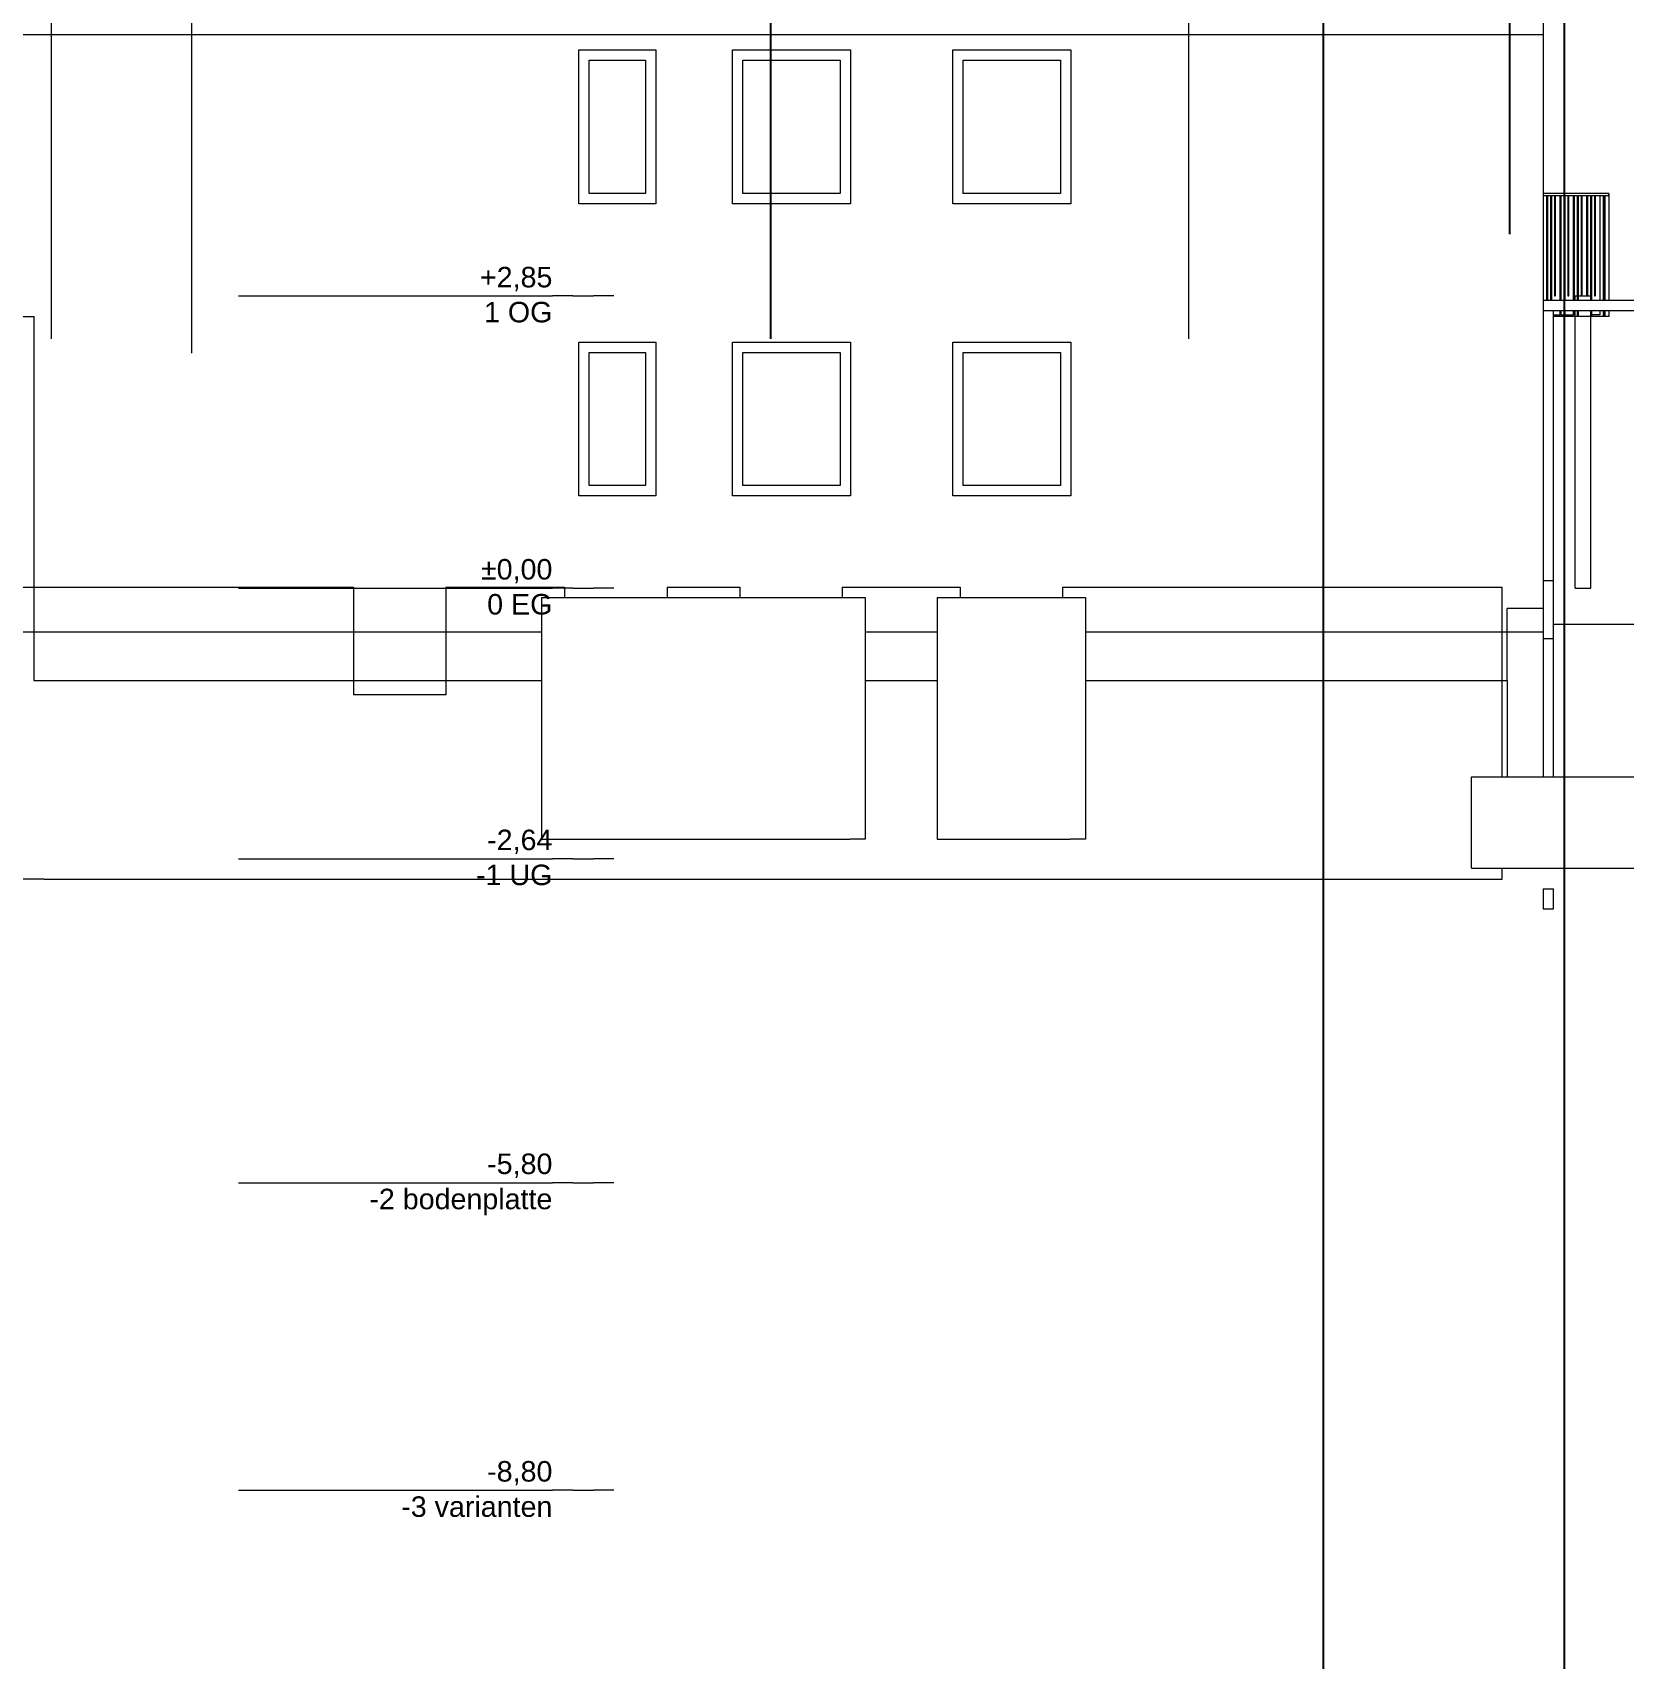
# Model space of a CAD drawing. Header units: metres. Extents: x -223175 to -223082, y -66 to 73.
# Drawn here: x -223166.68 to -223151.14, y -10.45 to 5.42 of the extents above; entities that cross this region are included whole.
import ezdxf

# ---------------------------------------------------------------- set-up
doc = ezdxf.new("R2010")
doc.units = ezdxf.units.M
doc.header["$MEASUREMENT"] = 0
doc.layers.add('0_Stift_Nr__1', color=1, linetype='Continuous', lineweight=0)
for name, color, linetype in [('ARCHICAD Fenstern', 7, 'Continuous'), ('cs-abbruch wand.cs', 7, 'Continuous'), ('cs-aussenanlagen.cs', 7, 'Continuous'), ('cs-balkone-terrassen.cs', 7, 'Continuous'), ('cs-bestand wand.cs', 7, 'Continuous'), ('cs-neu daemmung.cs', 7, 'Continuous'), ('cs-neubau.cs', 7, 'Continuous'), ('cs-wand tr.cs', 7, 'Continuous')]:
    doc.layers.add(name, color=color, linetype=linetype)
for name, color, linetype, lineweight, true_color in [('ARCHICAD Fenstern_Stift_Nr__251', 7, 'Continuous', 0, 0x6d6d6d), ('cs-abbruch wand.cs_Stift_Nr__251', 7, 'Continuous', 0, 0x6d6d6d), ('cs-aussenanlagen.cs_Stift_Nr__251', 7, 'Continuous', 0, 0x6d6d6d), ('cs-balkone-terrassen.cs_Stift_Nr__251', 7, 'Continuous', 0, 0x6d6d6d), ('cs-bestand wand.cs_Stift_Nr__251', 7, 'Continuous', 0, 0x6d6d6d), ('cs-neu daemmung.cs_Stift_Nr__251', 7, 'Continuous', 0, 0x6d6d6d), ('cs-neubau.cs_Stift_Nr__251', 7, 'Continuous', 0, 0x6d6d6d), ('cs-wand tr.cs_Stift_Nr__251', 7, 'Continuous', 0, 0x6d6d6d)]:
    doc.layers.add(name, color=color, linetype=linetype, lineweight=lineweight, true_color=true_color)
doc.styles.add('ERSTELLTER_STIL_1', font='arial.ttf')

# ---------------------------------------------------------------- blocks, each defined once
blk = doc.blocks.new('Schnittelement_4', base_point=(-223131.116, 0))
at = {"layer": 'ARCHICAD Fenstern_Stift_Nr__251', "color": 251, "linetype": 'Continuous', "lineweight": 0, "true_color": 0x6d6d6d}
for p, q in [((-223157.597, 1), (-223157.597, 2.3)), ((-223157.597, 2.3), (-223156.647, 2.3)), ((-223156.647, 2.3), (-223156.647, 1)), ((-223156.647, 1), (-223157.597, 1))]:
    blk.add_line(p, q, dxfattribs=at)
blk = doc.blocks.new('Schnittelement_5', base_point=(-223131.116, 0))
at = {"layer": 'ARCHICAD Fenstern_Stift_Nr__251', "color": 251, "linetype": 'Continuous', "lineweight": 0, "true_color": 0x6d6d6d}
for p, q in [((-223159.747, 1), (-223159.747, 2.3)), ((-223159.747, 2.3), (-223158.797, 2.3)), ((-223158.797, 2.3), (-223158.797, 1)), ((-223158.797, 1), (-223159.747, 1))]:
    blk.add_line(p, q, dxfattribs=at)
blk = doc.blocks.new('Schnittelement_6', base_point=(-223131.116, 0))
at = {"layer": 'ARCHICAD Fenstern_Stift_Nr__251', "color": 251, "linetype": 'Continuous', "lineweight": 0, "true_color": 0x6d6d6d}
for p, q in [((-223161.247, 1), (-223161.247, 2.3)), ((-223161.247, 2.3), (-223160.697, 2.3)), ((-223160.697, 2.3), (-223160.697, 1)), ((-223160.697, 1), (-223161.247, 1))]:
    blk.add_line(p, q, dxfattribs=at)
blk = doc.blocks.new('Schnittelement_7', base_point=(-223131.116, 0))
at = {"layer": 'cs-neu daemmung.cs_Stift_Nr__251', "color": 251, "linetype": 'Continuous', "lineweight": 0, "true_color": 0x6d6d6d}
blk.add_line((-223151.937, -0.2), (-223152.287, -0.2), dxfattribs=at)
blk = doc.blocks.new('Schnittelement_8', base_point=(-223131.116, 0))
at = {"layer": 'cs-neu daemmung.cs_Stift_Nr__251', "color": 251, "linetype": 'Continuous', "lineweight": 0, "true_color": 0x6d6d6d}
for p, q in [((-223166.667, 2.65), (-223166.667, -0.2)), ((-223166.667, -0.2), (-223166.667, -0.9)), ((-223152.287, -0.428), (-223152.287, -0.2)), ((-223152.287, -0.9), (-223152.287, -0.428)), ((-223166.667, -0.9), (-223163.547, -0.9)), ((-223163.547, -0.9), (-223162.647, -0.9)), ((-223162.647, -0.9), (-223161.712, -0.9)), ((-223158.552, -0.9), (-223157.852, -0.9)), ((-223156.402, -0.9), (-223152.337, -0.9)), ((-223152.337, -0.9), (-223152.287, -0.9))]:
    blk.add_line(p, q, dxfattribs=at)
blk = doc.blocks.new('Schnittelement_10', base_point=(-223131.116, 0))
at = {"layer": 'ARCHICAD Fenstern_Stift_Nr__251', "color": 251, "linetype": 'Continuous', "lineweight": 0, "true_color": 0x6d6d6d}
for p, q in [((-223157.697, 0.9), (-223157.697, 2.4)), ((-223157.697, 2.4), (-223156.547, 2.4)), ((-223156.547, 2.4), (-223156.547, 0.9)), ((-223156.547, 0.9), (-223157.697, 0.9))]:
    blk.add_line(p, q, dxfattribs=at)
blk = doc.blocks.new('Schnittelement_11', base_point=(-223131.116, 0))
at = {"layer": 'ARCHICAD Fenstern_Stift_Nr__251', "color": 251, "linetype": 'Continuous', "lineweight": 0, "true_color": 0x6d6d6d}
for p, q in [((-223159.847, 2.4), (-223158.697, 2.4)), ((-223159.847, 0.9), (-223159.847, 2.4)), ((-223158.697, 2.4), (-223158.697, 0.9)), ((-223158.697, 0.9), (-223159.847, 0.9))]:
    blk.add_line(p, q, dxfattribs=at)
blk = doc.blocks.new('Schnittelement_12', base_point=(-223131.116, 0))
at = {"layer": 'ARCHICAD Fenstern_Stift_Nr__251', "color": 251, "linetype": 'Continuous', "lineweight": 0, "true_color": 0x6d6d6d}
for p, q in [((-223161.347, 0.9), (-223161.347, 2.4)), ((-223161.347, 2.4), (-223160.597, 2.4)), ((-223160.597, 2.4), (-223160.597, 0.9)), ((-223160.597, 0.9), (-223161.347, 0.9))]:
    blk.add_line(p, q, dxfattribs=at)
blk = doc.blocks.new('Schnittelement_15', base_point=(-223131.116, 0))
at = {"layer": 'ARCHICAD Fenstern_Stift_Nr__251', "color": 251, "linetype": 'Continuous', "lineweight": 0, "true_color": 0x6d6d6d}
for p, q in [((-223157.597, 3.85), (-223157.597, 5.15)), ((-223157.597, 5.15), (-223156.647, 5.15)), ((-223156.647, 5.15), (-223156.647, 3.85)), ((-223156.647, 3.85), (-223157.597, 3.85))]:
    blk.add_line(p, q, dxfattribs=at)
blk = doc.blocks.new('Schnittelement_16', base_point=(-223131.116, 0))
at = {"layer": 'ARCHICAD Fenstern_Stift_Nr__251', "color": 251, "linetype": 'Continuous', "lineweight": 0, "true_color": 0x6d6d6d}
for p, q in [((-223159.747, 3.85), (-223159.747, 5.15)), ((-223159.747, 5.15), (-223158.797, 5.15)), ((-223158.797, 5.15), (-223158.797, 3.85)), ((-223158.797, 3.85), (-223159.747, 3.85))]:
    blk.add_line(p, q, dxfattribs=at)
blk = doc.blocks.new('Schnittelement_17', base_point=(-223131.116, 0))
at = {"layer": 'ARCHICAD Fenstern_Stift_Nr__251', "color": 251, "linetype": 'Continuous', "lineweight": 0, "true_color": 0x6d6d6d}
for p, q in [((-223161.247, 3.85), (-223161.247, 5.15)), ((-223161.247, 5.15), (-223160.697, 5.15)), ((-223160.697, 5.15), (-223160.697, 3.85)), ((-223160.697, 3.85), (-223161.247, 3.85))]:
    blk.add_line(p, q, dxfattribs=at)
blk = doc.blocks.new('Schnittelement_18', base_point=(-223131.116, 0))
at = {"layer": 'cs-neu daemmung.cs_Stift_Nr__251', "color": 251, "linetype": 'Continuous', "lineweight": 0, "true_color": 0x6d6d6d}
blk.add_line((-223152.287, 5.4), (-223151.937, 5.4), dxfattribs=at)
blk = doc.blocks.new('Schnittelement_19', base_point=(-223131.116, 0))
at = {"layer": 'cs-neu daemmung.cs_Stift_Nr__251', "color": 251, "linetype": 'Continuous', "lineweight": 0, "true_color": 0x6d6d6d}
for p, q in [((-223167.018, 5.4), (-223167.017, 5.4)), ((-223167.018, 5.4), (-223167.018, 2.65)), ((-223167.017, 5.4), (-223152.287, 5.4)), ((-223167.018, 2.65), (-223167.017, 2.65)), ((-223167.017, 2.65), (-223166.667, 2.65))]:
    blk.add_line(p, q, dxfattribs=at)
blk = doc.blocks.new('Schnittelement_20', base_point=(-223131.116, 0))
at = {"layer": 'ARCHICAD Fenstern_Stift_Nr__251', "color": 251, "linetype": 'Continuous', "lineweight": 0, "true_color": 0x6d6d6d}
for p, q in [((-223157.697, 3.75), (-223157.697, 5.25)), ((-223157.697, 5.25), (-223156.547, 5.25)), ((-223156.547, 5.25), (-223156.547, 3.75)), ((-223156.547, 3.75), (-223157.697, 3.75))]:
    blk.add_line(p, q, dxfattribs=at)
blk = doc.blocks.new('Schnittelement_21', base_point=(-223131.116, 0))
at = {"layer": 'ARCHICAD Fenstern_Stift_Nr__251', "color": 251, "linetype": 'Continuous', "lineweight": 0, "true_color": 0x6d6d6d}
for p, q in [((-223159.847, 5.25), (-223158.697, 5.25)), ((-223159.847, 3.75), (-223159.847, 5.25)), ((-223158.697, 5.25), (-223158.697, 3.75)), ((-223158.697, 3.75), (-223159.847, 3.75))]:
    blk.add_line(p, q, dxfattribs=at)
blk = doc.blocks.new('Schnittelement_22', base_point=(-223131.116, 0))
at = {"layer": 'ARCHICAD Fenstern_Stift_Nr__251', "color": 251, "linetype": 'Continuous', "lineweight": 0, "true_color": 0x6d6d6d}
for p, q in [((-223161.347, 3.75), (-223161.347, 5.25)), ((-223161.347, 5.25), (-223160.597, 5.25)), ((-223160.597, 5.25), (-223160.597, 3.75)), ((-223160.597, 3.75), (-223161.347, 3.75))]:
    blk.add_line(p, q, dxfattribs=at)
blk = doc.blocks.new('Schnittelement_25', base_point=(-223131.116, 0))
at = {"layer": 'ARCHICAD Fenstern_Stift_Nr__251', "color": 251, "linetype": 'Continuous', "lineweight": 0, "true_color": 0x6d6d6d}
for p, q in [((-223151.347, 2.81), (-223151.347, 3.831)), ((-223151.347, 2.66), (-223151.347, 2.71))]:
    blk.add_line(p, q, dxfattribs=at)
blk = doc.blocks.new('Schnittelement_26', base_point=(-223131.116, 0))
at = {"layer": 'ARCHICAD Fenstern_Stift_Nr__251', "color": 251, "linetype": 'Continuous', "lineweight": 0, "true_color": 0x6d6d6d}
for p, q in [((-223151.347, 2.81), (-223151.347, 3.831)), ((-223151.347, 2.66), (-223151.347, 2.71))]:
    blk.add_line(p, q, dxfattribs=at)
blk = doc.blocks.new('Schnittelement_27', base_point=(-223131.116, 0))
at = {"layer": 'ARCHICAD Fenstern_Stift_Nr__251', "color": 251, "linetype": 'Continuous', "lineweight": 0, "true_color": 0x6d6d6d}
for p, q in [((-223151.347, 2.81), (-223151.347, 3.831)), ((-223151.347, 2.66), (-223151.347, 2.71))]:
    blk.add_line(p, q, dxfattribs=at)
blk = doc.blocks.new('Schnittelement_28', base_point=(-223131.116, 0))
at = {"layer": 'ARCHICAD Fenstern_Stift_Nr__251', "color": 251, "linetype": 'Continuous', "lineweight": 0, "true_color": 0x6d6d6d}
for p, q in [((-223151.347, 2.81), (-223151.347, 3.831)), ((-223151.347, 2.66), (-223151.347, 2.71))]:
    blk.add_line(p, q, dxfattribs=at)
blk = doc.blocks.new('Schnittelement_29', base_point=(-223131.116, 0))
at = {"layer": 'ARCHICAD Fenstern_Stift_Nr__251', "color": 251, "linetype": 'Continuous', "lineweight": 0, "true_color": 0x6d6d6d}
for p, q in [((-223151.347, 2.81), (-223151.347, 3.831)), ((-223151.347, 2.66), (-223151.347, 2.71))]:
    blk.add_line(p, q, dxfattribs=at)
blk = doc.blocks.new('Schnittelement_30', base_point=(-223131.116, 0))
at = {"layer": 'ARCHICAD Fenstern_Stift_Nr__251', "color": 251, "linetype": 'Continuous', "lineweight": 0, "true_color": 0x6d6d6d}
for p, q in [((-223151.347, 2.81), (-223151.347, 3.831)), ((-223151.347, 2.657), (-223151.347, 2.71))]:
    blk.add_line(p, q, dxfattribs=at)
blk = doc.blocks.new('Schnittelement_31', base_point=(-223131.116, 0))
at = {"layer": 'ARCHICAD Fenstern_Stift_Nr__251', "color": 251, "linetype": 'Continuous', "lineweight": 0, "true_color": 0x6d6d6d}
for p, q in [((-223151.347, 2.81), (-223151.347, 3.831)), ((-223151.347, 2.654), (-223151.347, 2.71))]:
    blk.add_line(p, q, dxfattribs=at)
blk = doc.blocks.new('Schnittelement_32', base_point=(-223131.116, 0))
at = {"layer": 'ARCHICAD Fenstern_Stift_Nr__251', "color": 251, "linetype": 'Continuous', "lineweight": 0, "true_color": 0x6d6d6d}
for p, q in [((-223151.347, 2.81), (-223151.347, 3.831)), ((-223151.347, 2.651), (-223151.347, 2.71))]:
    blk.add_line(p, q, dxfattribs=at)
blk = doc.blocks.new('Schnittelement_33', base_point=(-223131.116, 0))
at = {"layer": 'ARCHICAD Fenstern_Stift_Nr__251', "color": 251, "linetype": 'Continuous', "lineweight": 0, "true_color": 0x6d6d6d}
for p, q in [((-223151.347, 2.81), (-223151.347, 3.831)), ((-223151.347, 2.651), (-223151.347, 2.71))]:
    blk.add_line(p, q, dxfattribs=at)
blk = doc.blocks.new('Schnittelement_34', base_point=(-223131.116, 0))
at = {"layer": 'ARCHICAD Fenstern_Stift_Nr__251', "color": 251, "linetype": 'Continuous', "lineweight": 0, "true_color": 0x6d6d6d}
for p, q in [((-223151.347, 2.81), (-223151.347, 3.831)), ((-223151.347, 2.651), (-223151.347, 2.71))]:
    blk.add_line(p, q, dxfattribs=at)
blk = doc.blocks.new('Schnittelement_35', base_point=(-223131.116, 0))
at = {"layer": 'ARCHICAD Fenstern_Stift_Nr__251', "color": 251, "linetype": 'Continuous', "lineweight": 0, "true_color": 0x6d6d6d}
for p, q in [((-223151.347, 2.81), (-223151.347, 3.831)), ((-223151.347, 2.651), (-223151.347, 2.71))]:
    blk.add_line(p, q, dxfattribs=at)
blk = doc.blocks.new('Schnittelement_36', base_point=(-223131.116, 0))
at = {"layer": 'ARCHICAD Fenstern_Stift_Nr__251', "color": 251, "linetype": 'Continuous', "lineweight": 0, "true_color": 0x6d6d6d}
for p, q in [((-223151.347, 2.81), (-223151.347, 3.831)), ((-223151.347, 3.831), (-223151.347, 2.81)), ((-223151.347, 2.651), (-223151.347, 2.71)), ((-223151.347, 2.71), (-223151.347, 2.651))]:
    blk.add_line(p, q, dxfattribs=at)
blk = doc.blocks.new('Schnittelement_37', base_point=(-223131.116, 0))
at = {"layer": 'ARCHICAD Fenstern_Stift_Nr__251', "color": 251, "linetype": 'Continuous', "lineweight": 0, "true_color": 0x6d6d6d}
for p, q in [((-223151.347, 2.81), (-223151.347, 3.831)), ((-223151.297, 3.831), (-223151.297, 2.81)), ((-223151.347, 2.651), (-223151.347, 2.71)), ((-223151.297, 2.71), (-223151.297, 2.651))]:
    blk.add_line(p, q, dxfattribs=at)
blk = doc.blocks.new('Schnittelement_39', base_point=(-223131.116, 0))
at = {"layer": 'ARCHICAD Fenstern_Stift_Nr__251', "color": 251, "linetype": 'Continuous', "lineweight": 0, "true_color": 0x6d6d6d}
for p, q in [((-223151.347, 2.81), (-223151.347, 3.831)), ((-223151.347, 2.661), (-223151.347, 2.71))]:
    blk.add_line(p, q, dxfattribs=at)
blk = doc.blocks.new('Schnittelement_40', base_point=(-223131.116, 0))
at = {"layer": 'ARCHICAD Fenstern_Stift_Nr__251', "color": 251, "linetype": 'Continuous', "lineweight": 0, "true_color": 0x6d6d6d}
for p, q in [((-223151.348, 2.81), (-223151.348, 3.831)), ((-223151.348, 2.663), (-223151.348, 2.71))]:
    blk.add_line(p, q, dxfattribs=at)
blk = doc.blocks.new('Schnittelement_41', base_point=(-223131.116, 0))
at = {"layer": 'ARCHICAD Fenstern_Stift_Nr__251', "color": 251, "linetype": 'Continuous', "lineweight": 0, "true_color": 0x6d6d6d}
for p, q in [((-223151.348, 2.81), (-223151.348, 3.831)), ((-223151.348, 2.664), (-223151.348, 2.71))]:
    blk.add_line(p, q, dxfattribs=at)
blk = doc.blocks.new('Schnittelement_42', base_point=(-223131.116, 0))
at = {"layer": 'ARCHICAD Fenstern_Stift_Nr__251', "color": 251, "linetype": 'Continuous', "lineweight": 0, "true_color": 0x6d6d6d}
for p, q in [((-223151.348, 2.81), (-223151.348, 3.831)), ((-223151.348, 2.666), (-223151.348, 2.71))]:
    blk.add_line(p, q, dxfattribs=at)
blk = doc.blocks.new('Schnittelement_43', base_point=(-223131.116, 0))
at = {"layer": 'ARCHICAD Fenstern_Stift_Nr__251', "color": 251, "linetype": 'Continuous', "lineweight": 0, "true_color": 0x6d6d6d}
for p, q in [((-223151.348, 2.81), (-223151.348, 3.831)), ((-223151.348, 2.667), (-223151.348, 2.71))]:
    blk.add_line(p, q, dxfattribs=at)
blk = doc.blocks.new('Schnittelement_44', base_point=(-223131.116, 0))
at = {"layer": 'ARCHICAD Fenstern_Stift_Nr__251', "color": 251, "linetype": 'Continuous', "lineweight": 0, "true_color": 0x6d6d6d}
blk.add_line((-223151.348, 2.668), (-223151.348, 2.67), dxfattribs=at)
blk = doc.blocks.new('Schnittelement_45', base_point=(-223131.116, 0))
at = {"layer": 'ARCHICAD Fenstern_Stift_Nr__251', "color": 251, "linetype": 'Continuous', "lineweight": 0, "true_color": 0x6d6d6d}
for p, q in [((-223151.348, 2.81), (-223151.348, 3.831)), ((-223151.348, 2.67), (-223151.348, 2.71))]:
    blk.add_line(p, q, dxfattribs=at)
blk = doc.blocks.new('Schnittelement_78', base_point=(-223131.116, 0))
at = {"layer": 'ARCHICAD Fenstern_Stift_Nr__251', "color": 251, "linetype": 'Continuous', "lineweight": 0, "true_color": 0x6d6d6d}
for p, q in [((-223151.334, 3.831), (-223151.334, 2.81)), ((-223151.334, 3.831), (-223151.297, 3.831)), ((-223151.334, 2.81), (-223151.334, 3.831)), ((-223151.297, 3.831), (-223151.297, 3.831)), ((-223151.334, 2.71), (-223151.334, 2.651)), ((-223151.334, 2.651), (-223151.334, 2.71)), ((-223151.297, 2.651), (-223151.334, 2.651)), ((-223151.297, 2.651), (-223151.297, 2.651))]:
    blk.add_line(p, q, dxfattribs=at)
blk = doc.blocks.new('Schnittelement_79', base_point=(-223131.116, 0))
at = {"layer": 'ARCHICAD Fenstern_Stift_Nr__251', "color": 251, "linetype": 'Continuous', "lineweight": 0, "true_color": 0x6d6d6d}
for p, q in [((-223151.464, 3.831), (-223151.464, 2.81)), ((-223151.464, 3.831), (-223151.344, 3.831)), ((-223151.464, 2.81), (-223151.464, 3.831)), ((-223151.344, 3.831), (-223151.344, 2.81)), ((-223151.464, 2.71), (-223151.464, 2.651)), ((-223151.464, 2.651), (-223151.464, 2.71)), ((-223151.344, 2.71), (-223151.344, 2.651)), ((-223151.344, 2.651), (-223151.464, 2.651))]:
    blk.add_line(p, q, dxfattribs=at)
blk = doc.blocks.new('Schnittelement_80', base_point=(-223131.116, 0))
at = {"layer": 'ARCHICAD Fenstern_Stift_Nr__251', "color": 251, "linetype": 'Continuous', "lineweight": 0, "true_color": 0x6d6d6d}
for p, q in [((-223151.594, 3.831), (-223151.594, 2.81)), ((-223151.594, 3.831), (-223151.474, 3.831)), ((-223151.594, 2.81), (-223151.594, 3.831)), ((-223151.474, 3.831), (-223151.474, 2.81)), ((-223151.594, 2.71), (-223151.594, 2.651)), ((-223151.594, 2.651), (-223151.594, 2.71)), ((-223151.474, 2.71), (-223151.474, 2.651)), ((-223151.474, 2.651), (-223151.594, 2.651))]:
    blk.add_line(p, q, dxfattribs=at)
blk = doc.blocks.new('Schnittelement_81', base_point=(-223131.116, 0))
at = {"layer": 'ARCHICAD Fenstern_Stift_Nr__251', "color": 251, "linetype": 'Continuous', "lineweight": 0, "true_color": 0x6d6d6d}
for p, q in [((-223151.724, 3.831), (-223151.724, 2.81)), ((-223151.724, 2.81), (-223151.724, 3.831)), ((-223151.724, 3.831), (-223151.604, 3.831)), ((-223151.604, 3.831), (-223151.604, 2.81)), ((-223151.724, 2.71), (-223151.724, 2.651)), ((-223151.724, 2.651), (-223151.724, 2.71)), ((-223151.604, 2.71), (-223151.604, 2.651)), ((-223151.604, 2.651), (-223151.724, 2.651))]:
    blk.add_line(p, q, dxfattribs=at)
blk = doc.blocks.new('Schnittelement_82', base_point=(-223131.116, 0))
at = {"layer": 'ARCHICAD Fenstern_Stift_Nr__251', "color": 251, "linetype": 'Continuous', "lineweight": 0, "true_color": 0x6d6d6d}
for p, q in [((-223151.856, 3.831), (-223151.856, 2.81)), ((-223151.856, 3.831), (-223151.736, 3.831)), ((-223151.856, 2.81), (-223151.856, 3.831)), ((-223151.736, 3.831), (-223151.736, 2.81)), ((-223151.736, 2.71), (-223151.736, 2.651)), ((-223151.736, 2.651), (-223151.837, 2.651))]:
    blk.add_line(p, q, dxfattribs=at)
blk = doc.blocks.new('Schnittelement_83', base_point=(-223131.116, 0))
at = {"layer": 'ARCHICAD Fenstern_Stift_Nr__251', "color": 251, "linetype": 'Continuous', "lineweight": 0, "true_color": 0x6d6d6d}
for p, q in [((-223151.937, 3.831), (-223151.866, 3.831)), ((-223151.866, 3.831), (-223151.866, 2.81))]:
    blk.add_line(p, q, dxfattribs=at)
blk = doc.blocks.new('Schnittelement_84', base_point=(-223131.116, 0))
at = {"layer": 'cs-balkone-terrassen.cs_Stift_Nr__251', "color": 251, "linetype": 'Continuous', "lineweight": 0, "true_color": 0x6d6d6d}
for p, q in [((-223151.297, 3.85), (-223151.937, 3.85)), ((-223151.297, 3.85), (-223151.297, 3.831)), ((-223151.297, 3.85), (-223151.297, 3.85)), ((-223151.297, 3.831), (-223151.297, 3.85)), ((-223151.297, 2.65), (-223151.837, 2.65)), ((-223151.297, 2.651), (-223151.297, 2.65)), ((-223151.297, 2.65), (-223151.297, 2.651)), ((-223151.297, 2.65), (-223151.297, 2.65))]:
    blk.add_line(p, q, dxfattribs=at)
blk = doc.blocks.new('Schnittelement_85', base_point=(-223131.116, 0))
at = {"layer": 'ARCHICAD Fenstern_Stift_Nr__251', "color": 251, "linetype": 'Continuous', "lineweight": 0, "true_color": 0x6d6d6d}
blk.add_line((-223151.426, 2.85), (-223151.426, 3.831), dxfattribs=at)
blk = doc.blocks.new('Schnittelement_86', base_point=(-223131.116, 0))
at = {"layer": 'ARCHICAD Fenstern_Stift_Nr__251', "color": 251, "linetype": 'Continuous', "lineweight": 0, "true_color": 0x6d6d6d}
for p, q in [((-223151.555, 2.85), (-223151.555, 3.831)), ((-223151.435, 3.831), (-223151.435, 2.85))]:
    blk.add_line(p, q, dxfattribs=at)
blk = doc.blocks.new('Schnittelement_87', base_point=(-223131.116, 0))
at = {"layer": 'ARCHICAD Fenstern_Stift_Nr__251', "color": 251, "linetype": 'Continuous', "lineweight": 0, "true_color": 0x6d6d6d}
for p, q in [((-223151.685, 2.85), (-223151.685, 3.831)), ((-223151.565, 3.831), (-223151.565, 2.85))]:
    blk.add_line(p, q, dxfattribs=at)
blk = doc.blocks.new('Schnittelement_88', base_point=(-223131.116, 0))
at = {"layer": 'ARCHICAD Fenstern_Stift_Nr__251', "color": 251, "linetype": 'Continuous', "lineweight": 0, "true_color": 0x6d6d6d}
for p, q in [((-223151.815, 2.85), (-223151.815, 3.831)), ((-223151.695, 3.831), (-223151.695, 2.85))]:
    blk.add_line(p, q, dxfattribs=at)
blk = doc.blocks.new('Schnittelement_89', base_point=(-223131.116, 0))
at = {"layer": 'ARCHICAD Fenstern_Stift_Nr__251', "color": 251, "linetype": 'Continuous', "lineweight": 0, "true_color": 0x6d6d6d}
blk.add_line((-223151.825, 3.831), (-223151.825, 2.85), dxfattribs=at)
blk = doc.blocks.new('Schnittelement_90', base_point=(-223131.116, 0))
at = {"layer": 'cs-balkone-terrassen.cs_Stift_Nr__251', "color": 251, "linetype": 'Continuous', "lineweight": 0, "true_color": 0x6d6d6d}
for p, q in [((-223151.825, 2.85), (-223151.815, 2.85)), ((-223151.695, 2.85), (-223151.685, 2.85)), ((-223151.435, 2.85), (-223151.426, 2.85))]:
    blk.add_line(p, q, dxfattribs=at)
blk = doc.blocks.new('Schnittelement_91', base_point=(-223131.116, 0))
at = {"layer": 'ARCHICAD Fenstern_Stift_Nr__251', "color": 251, "linetype": 'Continuous', "lineweight": 0, "true_color": 0x6d6d6d}
for p, q in [((-223151.894, 2.81), (-223151.894, 3.831)), ((-223151.894, 3.831), (-223151.894, 2.81)), ((-223151.774, 3.831), (-223151.774, 2.81)), ((-223151.774, 2.71), (-223151.774, 2.663)), ((-223151.774, 2.663), (-223151.837, 2.663))]:
    blk.add_line(p, q, dxfattribs=at)
blk = doc.blocks.new('Schnittelement_92', base_point=(-223131.116, 0))
at = {"layer": 'ARCHICAD Fenstern_Stift_Nr__251', "color": 251, "linetype": 'Continuous', "lineweight": 0, "true_color": 0x6d6d6d}
blk.add_line((-223151.904, 3.831), (-223151.904, 2.81), dxfattribs=at)
blk = doc.blocks.new('Schnittelement_93', base_point=(-223131.116, 0))
at = {"layer": 'ARCHICAD Fenstern_Stift_Nr__251', "color": 251, "linetype": 'Continuous', "lineweight": 0, "true_color": 0x6d6d6d}
for p, q in [((-223151.764, 2.81), (-223151.764, 3.831)), ((-223151.764, 3.831), (-223151.764, 2.81)), ((-223151.644, 3.831), (-223151.644, 2.81)), ((-223151.764, 2.663), (-223151.764, 2.71)), ((-223151.764, 2.71), (-223151.764, 2.663)), ((-223151.644, 2.71), (-223151.644, 2.663)), ((-223151.736, 2.663), (-223151.764, 2.663)), ((-223151.644, 2.663), (-223151.724, 2.663))]:
    blk.add_line(p, q, dxfattribs=at)
blk = doc.blocks.new('Schnittelement_94', base_point=(-223131.116, 0))
at = {"layer": 'ARCHICAD Fenstern_Stift_Nr__251', "color": 251, "linetype": 'Continuous', "lineweight": 0, "true_color": 0x6d6d6d}
for p, q in [((-223151.634, 2.81), (-223151.634, 3.831)), ((-223151.634, 3.831), (-223151.634, 2.81)), ((-223151.514, 3.831), (-223151.514, 2.85)), ((-223151.634, 2.666), (-223151.634, 2.71)), ((-223151.634, 2.71), (-223151.634, 2.666)), ((-223151.623, 2.666), (-223151.634, 2.666))]:
    blk.add_line(p, q, dxfattribs=at)
blk = doc.blocks.new('Schnittelement_95', base_point=(-223131.116, 0))
at = {"layer": 'ARCHICAD Fenstern_Stift_Nr__251', "color": 251, "linetype": 'Continuous', "lineweight": 0, "true_color": 0x6d6d6d}
for p, q in [((-223151.504, 2.85), (-223151.504, 3.831)), ((-223151.504, 3.831), (-223151.504, 2.85)), ((-223151.384, 3.831), (-223151.384, 2.81)), ((-223151.384, 2.71), (-223151.384, 2.666)), ((-223151.384, 2.666), (-223151.464, 2.666))]:
    blk.add_line(p, q, dxfattribs=at)
blk = doc.blocks.new('Schnittelement_96', base_point=(-223131.116, 0))
at = {"layer": 'cs-balkone-terrassen.cs_Stift_Nr__251', "color": 251, "linetype": 'Continuous', "lineweight": 0, "true_color": 0x6d6d6d}
blk.add_line((-223151.348, 2.651), (-223151.348, 2.67), dxfattribs=at)
blk = doc.blocks.new('Schnittelement_97', base_point=(-223131.116, 0))
at = {"layer": 'cs-wand tr.cs_Stift_Nr__251', "color": 251, "linetype": 'Continuous', "lineweight": 0, "true_color": 0x6d6d6d}
for p, q in [((-223151.623, 2.85), (-223151.619, 2.85)), ((-223151.623, 2.81), (-223151.623, 2.85)), ((-223151.623, 2.651), (-223151.623, 2.71)), ((-223151.619, 2.85), (-223151.609, 2.85)), ((-223151.609, 2.85), (-223151.604, 2.85)), ((-223151.594, 2.85), (-223151.592, 2.85)), ((-223151.592, 2.85), (-223151.571, 2.85)), ((-223151.571, 2.85), (-223151.548, 2.85)), ((-223151.548, 2.85), (-223151.525, 2.85)), ((-223151.525, 2.85), (-223151.504, 2.85)), ((-223151.504, 2.85), (-223151.487, 2.85)), ((-223151.487, 2.85), (-223151.477, 2.85)), ((-223151.477, 2.85), (-223151.474, 2.85)), ((-223151.623, 0), (-223151.623, 2.65)), ((-223151.473, 0), (-223151.473, 2.65)), ((-223151.623, 0), (-223151.619, 0)), ((-223151.619, 0), (-223151.609, 0)), ((-223151.609, 0), (-223151.592, 0)), ((-223151.592, 0), (-223151.571, 0)), ((-223151.571, 0), (-223151.548, 0)), ((-223151.548, 0), (-223151.525, 0)), ((-223151.525, 0), (-223151.504, 0)), ((-223151.504, 0), (-223151.487, 0)), ((-223151.487, 0), (-223151.477, 0)), ((-223151.477, 0), (-223151.473, 0))]:
    blk.add_line(p, q, dxfattribs=at)
blk = doc.blocks.new('Schnittelement_98', base_point=(-223131.116, 0))
at = {"layer": 'cs-wand tr.cs_Stift_Nr__251', "color": 251, "linetype": 'Continuous', "lineweight": 0, "true_color": 0x6d6d6d}
for p, q in [((-223151.472, 0), (-223151.472, 2.65)), ((-223151.473, 0), (-223151.472, 0))]:
    blk.add_line(p, q, dxfattribs=at)
blk = doc.blocks.new('Schnittelement_100', base_point=(-223131.116, 0))
at = {"layer": 'cs-abbruch wand.cs_Stift_Nr__251', "color": 251, "linetype": 'Continuous', "lineweight": 0, "true_color": 0x6d6d6d}
for p, q in [((-223156.552, -0.09), (-223156.402, -0.09)), ((-223156.402, -0.09), (-223156.402, -2.45)), ((-223156.402, -2.45), (-223156.552, -2.45))]:
    blk.add_line(p, q, dxfattribs=at)
blk = doc.blocks.new('Schnittelement_101', base_point=(-223131.116, 0))
at = {"layer": 'cs-abbruch wand.cs_Stift_Nr__251', "color": 251, "linetype": 'Continuous', "lineweight": 0, "true_color": 0x6d6d6d}
for p, q in [((-223157.852, -0.09), (-223156.552, -0.09)), ((-223157.852, -0.09), (-223157.852, -2.45)), ((-223157.852, -2.45), (-223156.552, -2.45))]:
    blk.add_line(p, q, dxfattribs=at)
blk = doc.blocks.new('Schnittelement_102', base_point=(-223131.116, 0))
at = {"layer": 'cs-abbruch wand.cs_Stift_Nr__251', "color": 251, "linetype": 'Continuous', "lineweight": 0, "true_color": 0x6d6d6d}
for p, q in [((-223158.702, -0.09), (-223158.552, -0.09)), ((-223158.552, -0.09), (-223158.552, -2.45)), ((-223158.552, -2.45), (-223158.702, -2.45))]:
    blk.add_line(p, q, dxfattribs=at)
blk = doc.blocks.new('Schnittelement_103', base_point=(-223131.116, 0))
at = {"layer": 'cs-abbruch wand.cs_Stift_Nr__251', "color": 251, "linetype": 'Continuous', "lineweight": 0, "true_color": 0x6d6d6d}
for p, q in [((-223161.712, -0.09), (-223158.702, -0.09)), ((-223161.712, -0.09), (-223161.712, -2.45)), ((-223161.712, -2.45), (-223158.702, -2.45))]:
    blk.add_line(p, q, dxfattribs=at)
blk = doc.blocks.new('Schnittelement_105', base_point=(-223131.116, 0))
at = {"layer": 'cs-neubau.cs_Stift_Nr__251', "color": 251, "linetype": 'Continuous', "lineweight": 0, "true_color": 0x6d6d6d}
for p, q in [((-223151.837, -0.35), (-223150.41, -0.35)), ((-223150.31, -0.35), (-223148.883, -0.35)), ((-223148.783, -0.35), (-223147.355, -0.35)), ((-223147.255, -0.35), (-223145.828, -0.35)), ((-223145.728, -0.35), (-223144.301, -0.35)), ((-223144.201, -0.35), (-223142.773, -0.35)), ((-223142.673, -0.35), (-223141.246, -0.35)), ((-223141.146, -0.35), (-223139.719, -0.35)), ((-223139.619, -0.35), (-223138.191, -0.35)), ((-223138.091, -0.35), (-223136.677, -0.35)), ((-223152.287, -0.9), (-223152.287, -1.84))]:
    blk.add_line(p, q, dxfattribs=at)
blk = doc.blocks.new('Schnittelement_107', base_point=(-223131.116, 0))
at = {"layer": 'cs-neu daemmung.cs_Stift_Nr__251', "color": 251, "linetype": 'Continuous', "lineweight": 0, "true_color": 0x6d6d6d}
for p, q in [((-223167.017, 0.01), (-223166.567, 0.01)), ((-223167.017, -2.84), (-223167.017, -0.428)), ((-223166.567, -2.84), (-223167.017, -2.84))]:
    blk.add_line(p, q, dxfattribs=at)
blk = doc.blocks.new('Schnittelement_108', base_point=(-223131.116, 0))
at = {"layer": 'cs-neu daemmung.cs_Stift_Nr__251', "color": 251, "linetype": 'Continuous', "lineweight": 0, "true_color": 0x6d6d6d}
for p, q in [((-223166.567, 0.01), (-223163.547, 0.01)), ((-223162.647, 0.01), (-223161.487, 0.01)), ((-223160.487, 0.01), (-223159.777, 0.01)), ((-223158.777, 0.01), (-223157.627, 0.01)), ((-223156.627, 0.01), (-223152.337, 0.01)), ((-223152.337, -0.9), (-223152.337, 0.01)), ((-223152.337, -1.84), (-223152.337, -0.9)), ((-223166.567, -2.84), (-223152.337, -2.84)), ((-223152.337, -2.84), (-223152.337, -2.732))]:
    blk.add_line(p, q, dxfattribs=at)
blk = doc.blocks.new('Schnittelement_109', base_point=(-223131.116, 0))
at = {"layer": 'ARCHICAD Fenstern_Stift_Nr__251', "color": 251, "linetype": 'Continuous', "lineweight": 0, "true_color": 0x6d6d6d}
for p, q in [((-223157.627, 0.01), (-223157.627, -0.09)), ((-223156.627, 0.01), (-223156.627, -0.09))]:
    blk.add_line(p, q, dxfattribs=at)
blk = doc.blocks.new('Schnittelement_110', base_point=(-223131.116, 0))
at = {"layer": 'ARCHICAD Fenstern_Stift_Nr__251', "color": 251, "linetype": 'Continuous', "lineweight": 0, "true_color": 0x6d6d6d}
for p, q in [((-223161.487, 0.01), (-223161.487, -0.09)), ((-223160.487, 0.01), (-223160.487, -0.09))]:
    blk.add_line(p, q, dxfattribs=at)
blk = doc.blocks.new('Schnittelement_111', base_point=(-223131.116, 0))
at = {"layer": 'ARCHICAD Fenstern_Stift_Nr__251', "color": 251, "linetype": 'Continuous', "lineweight": 0, "true_color": 0x6d6d6d}
for p, q in [((-223163.547, 0.01), (-223163.547, -0.9)), ((-223162.647, 0.01), (-223162.647, -0.9)), ((-223163.547, -0.9), (-223163.547, -1.04)), ((-223162.647, -0.9), (-223162.647, -1.04)), ((-223162.647, -1.04), (-223163.547, -1.04))]:
    blk.add_line(p, q, dxfattribs=at)
blk = doc.blocks.new('Schnittelement_112', base_point=(-223131.116, 0))
at = {"layer": 'ARCHICAD Fenstern_Stift_Nr__251', "color": 251, "linetype": 'Continuous', "lineweight": 0, "true_color": 0x6d6d6d}
for p, q in [((-223159.777, 0.01), (-223159.777, -0.09)), ((-223158.777, 0.01), (-223158.777, -0.09))]:
    blk.add_line(p, q, dxfattribs=at)
blk = doc.blocks.new('Schnittelement_116', base_point=(-223131.116, 0))
at = {"layer": 'cs-neubau.cs_Stift_Nr__251', "color": 251, "linetype": 'Continuous', "lineweight": 0, "true_color": 0x6d6d6d}
for p, q in [((-223152.637, -2.732), (-223152.637, -1.84)), ((-223152.637, -1.84), (-223152.337, -1.84)), ((-223152.637, -2.732), (-223152.337, -2.732))]:
    blk.add_line(p, q, dxfattribs=at)
blk = doc.blocks.new('Schnittelement_234', base_point=(-223131.116, 0))
at = {"layer": 'cs-aussenanlagen.cs_Stift_Nr__251', "color": 251, "linetype": 'Continuous', "lineweight": 0, "true_color": 0x6d6d6d}
for p, q in [((-223151.837, 0.07), (-223151.837, 2.71)), ((-223151.937, -0.49), (-223151.837, -0.49))]:
    blk.add_line(p, q, dxfattribs=at)
blk = doc.blocks.new('Schnittelement_250', base_point=(-223131.116, 0))
at = {"layer": 'cs-aussenanlagen.cs_Stift_Nr__251', "color": 251, "linetype": 'Continuous', "lineweight": 0, "true_color": 0x6d6d6d}
for p, q in [((-223151.937, 2.81), (-223151.937, 2.71)), ((-223151.937, 2.81), (-223136.664, 2.81)), ((-223151.937, 2.71), (-223136.564, 2.71)), ((-223136.564, 2.81), (-223136.564, 2.71))]:
    blk.add_line(p, q, dxfattribs=at)
blk = doc.blocks.new('Schnittelement_286', base_point=(-223131.116, 0))
at = {"layer": 'cs-neubau.cs_Stift_Nr__251', "color": 251, "linetype": 'Continuous', "lineweight": 0, "true_color": 0x6d6d6d}
for p, q in [((-223152.337, -1.84), (-223146.337, -1.84)), ((-223152.337, -2.732), (-223146.337, -2.732))]:
    blk.add_line(p, q, dxfattribs=at)
blk = doc.blocks.new('Schnittelement_294', base_point=(-223131.116, 0))
at = {"layer": 'cs-bestand wand.cs_Stift_Nr__251', "color": 251, "linetype": 'Continuous', "lineweight": 0, "true_color": 0x6d6d6d}
for p, q in [((-223162.405, 11.342), (-223161.348, 12.399)), ((-223155.401, 9), (-223161.348, 12.399)), ((-223167.017, 6.73), (-223162.405, 11.342)), ((-223161.039, 11.292), (-223162.355, 11.292)), ((-223162.355, 11.292), (-223162.355, 9.95)), ((-223161.039, 9.95), (-223161.039, 11.292)), ((-223162.355, 9.95), (-223161.039, 9.95)), ((-223154.877, 8.701), (-223155.401, 9)), ((-223151.937, 7.02), (-223154.877, 8.701)), ((-223162.405, 8.25), (-223162.405, 6.75)), ((-223161.039, 8.25), (-223161.423, 8.25)), ((-223161.039, 6.45), (-223161.039, 8.25)), ((-223151.937, 7.02), (-223151.937, 2.81)), ((-223167.017, 5.4), (-223167.017, 6.73)), ((-223162.405, 6.75), (-223162.405, 6.45)), ((-223162.405, 6.45), (-223161.039, 6.45)), ((-223167.017, 2.65), (-223167.017, 5.4)), ((-223151.937, 2.71), (-223151.937, -0.428)), ((-223167.017, -0.428), (-223167.017, 2.65)), ((-223161.712, -0.428), (-223167.017, -0.428)), ((-223157.852, -0.428), (-223158.552, -0.428)), ((-223152.287, -0.428), (-223156.402, -0.428)), ((-223151.937, -0.428), (-223152.287, -0.428))]:
    blk.add_line(p, q, dxfattribs=at)
blk = doc.blocks.new('Schnittelement_303', base_point=(-223131.116, 0))
at = {"layer": 'cs-aussenanlagen.cs_Stift_Nr__251', "color": 251, "linetype": 'Continuous', "lineweight": 0, "true_color": 0x6d6d6d}
for p, q in [((-223151.837, 0.07), (-223151.937, 0.07)), ((-223151.837, -1.84), (-223151.837, 0.07)), ((-223151.937, -0.428), (-223151.937, -1.84)), ((-223151.937, -2.932), (-223151.937, -3.13)), ((-223151.937, -2.932), (-223151.837, -2.932)), ((-223151.837, -3.13), (-223151.837, -2.932)), ((-223151.937, -3.13), (-223151.837, -3.13))]:
    blk.add_line(p, q, dxfattribs=at)
blk = doc.blocks.new('ansicht nord 9-15 _STORY_MARKER', base_point=(-223131.116, 0))
at = {"layer": '0_Stift_Nr__1', "color": 1, "linetype": 'Continuous', "lineweight": 0}
for p, q in [((-223188.901, 2.85), (-223185.839, 2.85)), ((-223185.639, 2.85), (-223185.839, 2.85)), ((-223185.639, 2.85), (-223185.439, 2.85)), ((-223185.339, 2.85), (-223185.439, 2.85)), ((-223185.239, 2.85), (-223185.339, 2.85)), ((-223188.901, 0), (-223185.839, 0)), ((-223185.639, 0), (-223185.839, 0)), ((-223185.639, 0), (-223185.439, 0)), ((-223185.339, 0), (-223185.439, 0)), ((-223185.239, 0), (-223185.339, 0)), ((-223188.901, -2.64), (-223185.839, -2.64)), ((-223185.639, -2.64), (-223185.839, -2.64)), ((-223185.639, -2.64), (-223185.439, -2.64)), ((-223185.339, -2.64), (-223185.439, -2.64)), ((-223185.239, -2.64), (-223185.339, -2.64)), ((-223188.901, -5.8), (-223185.839, -5.8)), ((-223185.639, -5.8), (-223185.839, -5.8)), ((-223185.639, -5.8), (-223185.439, -5.8)), ((-223185.339, -5.8), (-223185.439, -5.8)), ((-223185.239, -5.8), (-223185.339, -5.8)), ((-223188.901, -8.8), (-223185.839, -8.8)), ((-223185.639, -8.8), (-223185.839, -8.8)), ((-223185.639, -8.8), (-223185.439, -8.8)), ((-223185.339, -8.8), (-223185.439, -8.8)), ((-223185.239, -8.8), (-223185.339, -8.8))]:
    blk.add_line(p, q, dxfattribs=at)
at = {"layer": '0_Stift_Nr__1', "color": 1, "lineweight": 0, "char_height": 0.2, "attachment_point": 3, "style": 'ERSTELLTER_STIL_1'}
for s, insert, line_spacing_factor in [('\\A1;{\\pqr;\\pt0;\\fArial|b0|i0|c0|p38;+2,85\\P\\pqr;\\pt0;\\fArial|b0|i0|c0|p38;1\\fArial|b0|i0|c0|p38; \\fArial|b0|i0|c0|p38;OG}', (-223185.839, 3.134), 1.023908), ('\\A1;{\\pqr;\\pt0;\\fArial|b0|i0|c0|p38;±0,00\\P\\pqr;\\pt0;\\fArial|b0|i0|c0|p38;0\\fArial|b0|i0|c0|p38; \\fArial|b0|i0|c0|p38;EG}', (-223185.839, 0.284), 1.023908), ('\\A1;{\\pqr;\\pt0;\\fArial|b0|i0|c0|p38;-2,64\\P\\pqr;\\pt0;\\fArial|b0|i0|c0|p38;-1\\fArial|b0|i0|c0|p38; \\fArial|b0|i0|c0|p38;UG}', (-223185.839, -2.356), 1.023908), ('\\A1;{\\pqr;\\pt0;\\fArial|b0|i0|c0|p38;-5,80\\P\\pqr;\\pt0;\\fArial|b0|i0|c0|p38;-2\\fArial|b0|i0|c0|p38; \\fArial|b0|i0|c0|p38;bodenplatte}', (-223185.839, -5.516), 1.029256), ('\\A1;{\\pqr;\\pt0;\\fArial|b0|i0|c0|p38;-8,80\\P\\pqr;\\pt0;\\fArial|b0|i0|c0|p38;-3\\fArial|b0|i0|c0|p38; \\fArial|b0|i0|c0|p38;varianten}', (-223185.839, -8.516), 1.032276)]:
    blk.add_mtext(s, dxfattribs=dict(at, insert=insert, line_spacing_factor=line_spacing_factor))

msp = doc.modelspace()

# ---------------------------------------------------------------- linework, layer by layer
for p, q in [((-223154.082, -65.878), (-223154.082, 59.141)), ((-223151.728, -65.878), (-223151.728, 59.141)), ((-223159.477, 58.015), (-223159.477, 2.432)), ((-223152.262, 3.453), (-223152.262, 7.206))]:
    msp.add_line(p, q)
at = {"layer": '0_Stift_Nr__1'}
for p, q in [((-223166.497, 58.015), (-223166.497, 2.432)), ((-223155.397, 58.015), (-223155.397, 2.432)), ((-223165.127, 57.875), (-223165.127, 2.292))]:
    msp.add_line(p, q, dxfattribs=at)

# ---------------------------------------------------------------- block references
at = {"linetype": 'Continuous', "lineweight": 0}
msp.add_blockref('ansicht nord 9-15 _STORY_MARKER', (-223106.883, 0), dxfattribs=at)
at = {"layer": 'ARCHICAD Fenstern', "lineweight": 0}
for name in ['Schnittelement_22', 'Schnittelement_21', 'Schnittelement_20', 'Schnittelement_17', 'Schnittelement_16', 'Schnittelement_15', 'Schnittelement_83', 'Schnittelement_92', 'Schnittelement_91', 'Schnittelement_82', 'Schnittelement_89', 'Schnittelement_88', 'Schnittelement_93', 'Schnittelement_81', 'Schnittelement_87', 'Schnittelement_94', 'Schnittelement_80', 'Schnittelement_86', 'Schnittelement_95', 'Schnittelement_79', 'Schnittelement_85', 'Schnittelement_40', 'Schnittelement_41', 'Schnittelement_42', 'Schnittelement_43', 'Schnittelement_45', 'Schnittelement_25', 'Schnittelement_26', 'Schnittelement_27', 'Schnittelement_28', 'Schnittelement_29', 'Schnittelement_30', 'Schnittelement_31', 'Schnittelement_32', 'Schnittelement_33', 'Schnittelement_34', 'Schnittelement_35', 'Schnittelement_36', 'Schnittelement_37', 'Schnittelement_39', 'Schnittelement_78', 'Schnittelement_44', 'Schnittelement_12', 'Schnittelement_11', 'Schnittelement_10', 'Schnittelement_6', 'Schnittelement_5', 'Schnittelement_4', 'Schnittelement_111', 'Schnittelement_110', 'Schnittelement_112', 'Schnittelement_109']:
    msp.add_blockref(name, (-223131.116, 0), dxfattribs=at)
at = {"layer": 'cs-abbruch wand.cs', "lineweight": 0}
for name in ['Schnittelement_103', 'Schnittelement_102', 'Schnittelement_101', 'Schnittelement_100']:
    msp.add_blockref(name, (-223131.116, 0), dxfattribs=at)
at = {"layer": 'cs-aussenanlagen.cs', "lineweight": 0}
for name in ['Schnittelement_250', 'Schnittelement_234', 'Schnittelement_303']:
    msp.add_blockref(name, (-223131.116, 0), dxfattribs=at)
at = {"layer": 'cs-balkone-terrassen.cs', "lineweight": 0}
for name in ['Schnittelement_84', 'Schnittelement_90', 'Schnittelement_96']:
    msp.add_blockref(name, (-223131.116, 0), dxfattribs=at)
at = {"layer": 'cs-bestand wand.cs', "lineweight": 0}
msp.add_blockref('Schnittelement_294', (-223131.116, 0), dxfattribs=at)
at = {"layer": 'cs-neu daemmung.cs', "lineweight": 0}
for name in ['Schnittelement_19', 'Schnittelement_18', 'Schnittelement_8', 'Schnittelement_107', 'Schnittelement_108', 'Schnittelement_7']:
    msp.add_blockref(name, (-223131.116, 0), dxfattribs=at)
at = {"layer": 'cs-neubau.cs', "lineweight": 0}
for name in ['Schnittelement_105', 'Schnittelement_116', 'Schnittelement_286']:
    msp.add_blockref(name, (-223131.116, 0), dxfattribs=at)
at = {"layer": 'cs-wand tr.cs', "lineweight": 0}
for name in ['Schnittelement_97', 'Schnittelement_98']:
    msp.add_blockref(name, (-223131.116, 0), dxfattribs=at)

doc.saveas('drawing.dxf')
